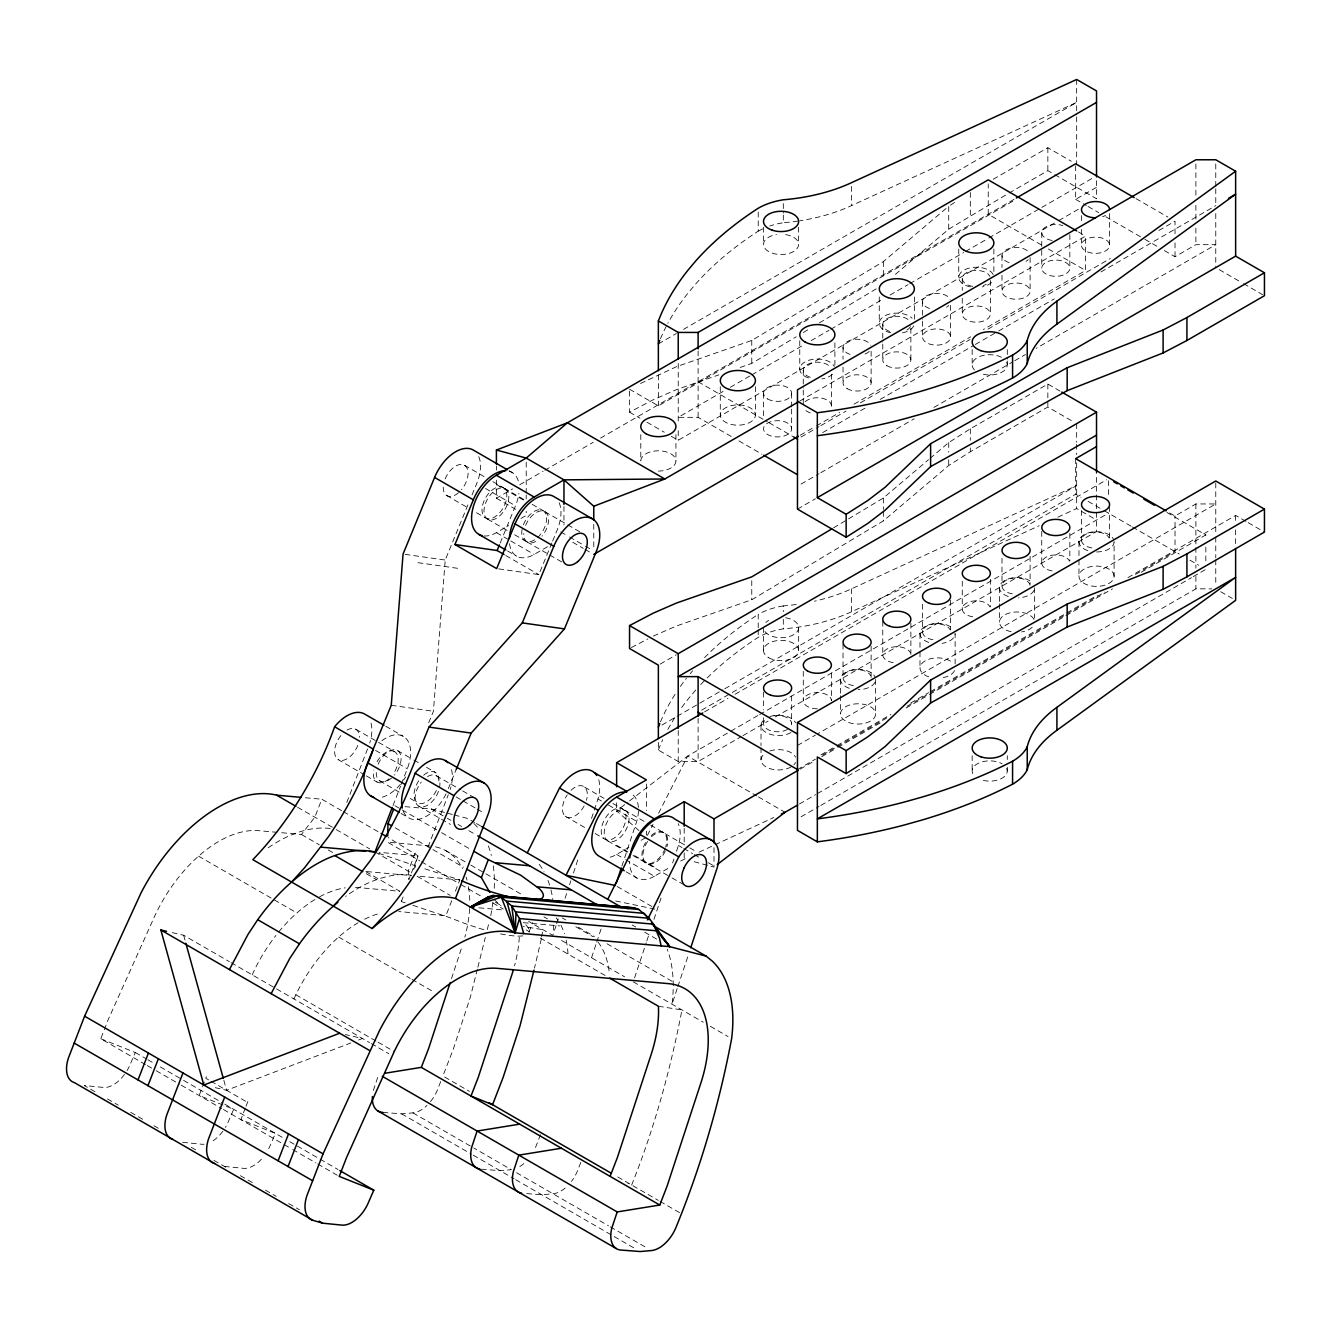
<?xml version="1.0" encoding="UTF-8"?>
<svg xmlns="http://www.w3.org/2000/svg" width="1331" height="1331" viewBox="0 0 1331 1331"><rect width="100%" height="100%" fill="white"/><g stroke="black" fill="none" stroke-linecap="round" stroke-linejoin="round"><path stroke-width="0.75" stroke-dasharray="5 3.75" d="M428.682 722.783L433.407 711.286L445.22 560.052L468.861 502.586M490.756 915.711L493.185 900.954L500.273 905.047M541.334 938.854L534.48 968.153M541.65 937.007L542.865 929.637L523.233 926.559M477.363 969.168L470.425 996.869L453.305 1049.127L442.874 1076.014M477.862 967.188L485.299 937.49M487.279 929.57L489.259 921.651M405.206 902.834L401.33 901.603L402.245 898.342M451.508 978.618L462.323 945.609M556.025 925.627L552.798 935.36L528.657 921.435M556.657 923.681L558.604 917.841M565.059 898.358L566.989 892.502M569.568 884.716L570.866 880.823M573.445 873.02L577.953 859.393M591.513 818.482L597.968 798.999A35.122 20.281 -60 0 0 598.318 778.585M591.546 957.738L596.072 944.078M596.721 942.115L601.246 928.456M621.91 866.065L636.717 821.377A35.122 20.281 -60 0 0 630.195 793.11M634.571 977.919L646.217 942.781M646.849 940.834L649.445 933.014M653.97 919.355L661.074 897.926M672.654 862.954L673.935 859.061M676.514 851.291L678.444 845.468A35.122 20.281 -60 0 0 678.211 823.656M677.18 988.617L672.022 1004.206A143.415 82.805 -60 0 0 667.214 949.219M677.828 986.67L688.16 955.508M373.329 1090.472L378.736 1074.25M204.292 1082.086L199.151 1095.513L233.69 1109.305L227.618 1123.297A28.101 16.222 -60 0 1 225.421 1127.39M245.287 1108.107L240.878 1119.621L275.434 1133.396L269.344 1147.389A28.101 16.222 -60 0 1 267.165 1151.481M246.019 1106.177L248.182 1100.787M145.495 1064.55L100.773 1038.729L108.077 1019.912L153.83 918.041A112.403 64.903 -60 0 1 258.68 830.677L277.014 832.308M341.568 810.612L321.819 799.216L314.865 817.134L301.455 834.487L279.061 832.491M346.775 802.493L367.805 748.305M393.028 805.521L400.548 786.155M401.296 784.225L407.303 768.736A35.122 20.281 -60 0 0 405.489 737.973A35.122 20.281 -60 0 0 379.368 742.831M415.172 853.104L408.218 871.04L408.833 879.608L418.067 855.816L388.236 837.565M401.33 901.603L403.526 895.929M413.775 869.509L418.067 855.816L379.119 852.339M428 847.032L448.281 794.773M451.741 900.671L445.885 915.761L398.784 911.552M455.402 891.221L459.794 879.907L422.992 868.211M528.973 932.049L532.633 922.599M440.694 1081.587L437.05 1090.871A28.101 16.222 -60 0 1 429.946 1102.251M540.519 1134.661L535.428 1147.671A28.101 16.222 -60 0 1 534.463 1149.701M580.798 1162.462L577.155 1171.762A28.101 16.222 -60 0 1 571.432 1181.412M472.023 494.932L476.748 483.436A35.122 20.281 -60 0 0 477.579 454.287M500.173 543.048L515.496 505.797A35.122 20.281 -60 0 0 518.924 493.352M448.314 788.634L456.2 769.484M498.676 568.886L538.839 574.593L551.866 542.932M552.631 541.068L557.223 529.904A35.122 20.281 -60 0 0 558.072 500.755M100.773 1038.729L135.329 1052.522L129.257 1066.497A28.101 16.222 -60 0 1 127.061 1070.59M206.455 1076.696L205.756 1078.243L209.233 1080.256M293.935 998.932L295.865 994.756A112.42 64.903 -60 0 1 358.089 922.766M647.382 835.402L653.005 824.338M658.612 813.258L687.678 756.075L729.039 732.2M690.173 673.736L692.619 670.807M695.78 689.99L687.711 699.59A434.821 251.043 0 0 0 680.374 709.373M640.527 383.478L676.381 366.724L751.765 340.453L883.351 261.625L948.72 206.238L948.72 229.182L892.702 276.648M833.572 527.841L883.351 498.01L928.489 459.727M930.053 458.413L948.72 442.574L970.316 428.832L1047.846 384.06L1060.025 391.098M653.355 636.052L676.381 626.019L751.765 599.749L883.351 520.903L948.72 465.517L970.316 451.775L1047.846 407.02L1073.052 421.561M638.98 830.644L616.636 810.862L627.933 802.144M629.546 800.896L687.678 756.075L756.723 795.938M950.384 205.174L957.022 200.948M948.72 229.182L1007.317 194.076M740.169 367.439L751.765 363.396L796.221 336.776M803.342 332.5L808.666 329.306M819.347 322.917L876.247 288.827M658.363 343.914L676.314 333.549M683.502 329.389L1076.663 102.404L851.59 205.59A140.52 81.124 0 0 1 799.898 220.763M993.225 179.269L1047.846 147.724L1071.255 161.234M1009.081 193.045L1047.846 170.667L1053.071 173.679M496.413 480.142L496.413 498.21L512.568 488.893M519.739 484.75L543.081 471.274M544.878 470.242L593.327 442.258M600.514 438.115L1014.538 199.068M629.546 389.218L658.363 405.855L1015.62 199.6M723.116 391.414L678.228 417.335L698.11 417.335L731.817 436.801M730.303 387.271L750.052 375.874M751.832 374.843L803.907 344.779M811.078 340.636L829.03 330.271M830.827 329.239L882.902 299.176M890.073 295.033L908.025 284.668M909.822 283.619L963.677 252.524M965.474 251.492L987.02 239.064M988.817 238.016L1092.951 177.905M483.985 535.96A35.122 20.281 -60 0 0 496.413 532.633L508.675 525.545M520.953 518.458L526.211 515.43L526.211 511.337M1075.664 165.759L1075.664 199.351L1096.528 187.305M671.273 436.269L678.228 440.278L1057.03 221.578M1058.827 220.547L1080.373 208.102M509.54 543.714A35.122 20.281 -60 0 0 534.164 554.428L548.189 546.342M799.681 401.13L1085.597 236.069L1085.597 270.476L983.293 329.556M800.197 435.254L814.555 426.968M816.352 425.937L839.695 412.46M854.053 404.175L970.732 336.81M801.062 437.05L819.031 426.669M820.828 425.637L846 411.113M860.392 402.794L970.066 339.488M988.035 329.106L1110.304 258.513M1158.852 230.496L1175.023 221.146L1175.023 234.971M822.724 432.575L865.816 407.702M880.174 399.416L973.527 345.511M975.324 344.479L996.869 332.035M998.666 331.003L1054.318 298.876M1100.987 271.923L1215.885 205.59M1164.375 250.561L1175.023 256.717L1195.887 244.671L1215.769 244.671L1036.233 348.323M801.046 484.101L819.014 473.736M820.794 472.705L914.164 418.799M933.913 407.402L1012.891 361.799M1014.688 360.751L1025.469 354.528M797.469 509.124L815.421 498.759M660.159 664.119L676.314 654.785M661.956 725.029L722.983 689.791M724.779 688.759L1076.663 485.599L851.59 588.784A140.52 81.124 0 0 1 814.472 601.196M701.703 710.122L730.469 693.501M732.266 692.469L1075.664 494.2L1080.988 497.278M704.581 711.885L727.924 698.426M735.095 694.266L1106.66 479.759M730.835 731.152L757.805 715.579M759.602 714.547L1108.457 513.134M658.363 742.399L658.363 750.052L678.228 761.532L698.11 761.532L741.184 736.659M742.964 735.627L768.103 721.119M775.274 716.976L1096.528 531.502L1096.528 473.52M1169.699 512.934L1175.023 516.012L1195.887 503.95L1215.769 503.95L817.217 734.063M797.469 745.46L815.421 735.095M610.197 857.197A35.122 20.281 -60 0 0 616.636 854.452L628.898 847.365M641.176 840.277L646.433 837.249M820.928 754.86L835.286 746.575M837.083 745.526L890.938 714.431M910.687 703.034L928.639 692.669M930.436 691.638L1065.083 613.89M1066.88 612.859L1097.393 595.24M1127.923 577.621L1235.634 515.43L1246.448 521.669M797.469 769.551L815.437 759.169M822.641 755.026L835.219 747.756M837.016 746.724L887.361 717.659M907.143 706.229L928.705 693.784M930.502 692.736L1104.913 592.045M1135.476 574.41L1175.023 551.566L1175.023 516.012M800.164 769.152L814.522 760.85M821.693 756.707L836.068 748.421M837.848 747.39L882.736 721.469M906.062 708.009L927.607 695.564M929.404 694.532L1064.018 616.802M1065.815 615.771L1112.483 588.818M1141.216 572.247L1205.836 534.929L1205.836 538.988M625.62 859.643L654.386 876.247L670.159 867.147M680.69 861.074L687.927 857.314M799.432 803.991L815.62 794.64M817.417 793.609L1191.445 577.654M1193.242 576.622L1205.836 569.352M801.046 816.818L818.998 806.453M820.794 805.421L1195.887 588.851L1211.792 588.851M629.546 391.131L629.546 412.177L653.355 399.716L676.381 389.667L718.906 374.86M631.376 647.565L647.864 638.93M699.141 852.123L773.843 817.484M707.16 677.961A434.821 251.043 0 0 1 758.221 637.333A57.216 33.042 0 0 1 783.31 628.864A140.52 81.124 0 0 0 851.59 611.728L1039.145 525.745M1057.912 517.143L1076.663 508.542L1096.528 520.022M215.223 1087.66L226.619 1090.289L350.835 1042.955M358.605 1039.993L362.481 1038.513L345.394 1034.553M382.962 1112.417L401.663 1113.864L412.943 1112.882A28.101 16.222 -60 0 0 427.001 1105.396M481.323 1169.2L500.04 1170.664L511.304 1169.683L473.736 1147.987M526.793 1193.591L541.767 1194.756L553.03 1193.774A28.101 16.222 -60 0 0 567.106 1186.287M305.398 797.751L321.819 799.216M405.04 806.653L431.261 808.982L452.324 814.472M430.029 845.967L387.504 842.174L419.698 860.758M366.724 871.589L411.179 875.565M459.794 879.907L416.736 876.064L450.211 895.38M478.994 907.809L501.554 909.822M523.266 922.666L559.602 925.91M182.597 1142.297L201.131 1144.178A28.101 16.222 -60 0 0 204.042 1144.244M224.323 1166.405L242.874 1168.269A28.101 16.222 -60 0 0 263.205 1157.138M405.073 554.345L445.22 560.052M417.967 562.664L460.127 568.67M391.247 705.297L433.407 711.286M411.429 875.299C397.536 872.953 383.428 876.796 370.567 881.954A142.899 82.505 -60 0 0 345.611 896.379M658.412 1006.253L681.954 1009.946C670.441 1069.575 654.303 1128.572 631.659 1185.006L628.066 1183.558M615.654 900.987L657.198 909.589M172.248 932.615L183.645 935.26L229.348 961.648M454.237 814.971L467.647 818.465L474.651 822.525M694.133 861.723L713.998 867.08L713.998 846.998M412.943 905.296L451.292 918.174A70.26 14.841 21.2 0 0 485.216 930.086M378.836 853.287L415.239 865.749L415.738 869.176M1135.992 198.618L1167.936 217.053M1054.801 174.677L1096.528 198.768L1096.528 179.019M1219.246 269.627L1241.84 282.671M1243.587 283.669L1262.703 294.717M1075.664 199.351L1086.312 205.49M1088.092 206.521L1098.741 212.661M1105.828 216.77L1143.096 238.282M1144.86 239.297L1157.288 246.468M1078.526 231.977L1085.597 236.069M1041.341 244.921L988.234 214.258L988.234 183.894M1048.429 249.013L1085.597 270.476M1248.245 522.717L1264.45 532.067M1166.888 512.452L1205.836 534.929M1088.092 501.371L1102.284 509.573M1104.065 510.588L1131.466 526.427M1132.448 526.993L1179.266 554.029M1189.897 560.151L1198.749 565.259M1220.727 591.729L1232.323 598.418M698.11 381.764L767.305 421.711M769.068 422.742L793.908 437.084M738.905 440.894L761.981 454.204M629.546 412.177L639.978 418.2M646.933 422.21L664.319 432.242M509.041 470.708L512.568 472.738M445.12 478.927A17.569 10.149 -60 0 1 464.735 465.401L485.882 477.613M492.919 481.672L503.484 487.778A17.569 10.149 -60 0 1 497.228 515.147A17.569 10.149 -60 0 1 482.537 505.497A17.569 10.149 -60 0 1 503.484 487.778M505.181 488.743A17.569 10.149 -60 0 1 499.624 515.946A17.569 10.149 -60 0 1 484.401 507.161A17.569 10.149 -60 0 1 505.181 488.743L524.963 500.157M532.15 504.316L542.948 510.538M525.612 525.396A17.569 10.149 -60 0 1 545.228 511.869L582.213 533.215M496.413 484.451L523.366 500.023M485.549 488.51L515.496 505.797M560.75 531.934L567.805 535.994M569.568 537.009L583.644 545.144M585.407 546.159L592.461 550.235M496.413 498.21L515.696 509.357M572.729 542.283L583.261 548.355M585.008 549.37L592.029 553.43M446.6 495.465L467.73 507.677M476.531 512.751L485.349 517.842M487.628 519.157L507.394 530.587M514.598 534.729L525.379 540.968M527.076 541.933L564.061 563.279M496.413 532.633L508.991 539.904M510.788 540.935L534.164 554.428M507.61 550.984L516.594 556.175M505.797 555.526L538.839 574.593M758.487 796.953L785.04 812.293M625.404 810.562A17.569 10.149 -60 0 1 619.847 837.765A17.569 10.149 -60 0 1 604.64 828.98A17.569 10.149 -60 0 1 625.404 810.562L648.779 824.055M650.576 825.087L663.171 832.357M584.658 787.17L604.024 798.35M612.842 803.442L623.407 809.547A17.569 10.149 -60 0 1 615.421 837.216A17.569 10.149 -60 0 1 602.111 825.386A17.569 10.149 -60 0 1 623.407 809.547M665.134 833.639L688.027 846.865M689.791 847.88L696.845 851.94M597.968 798.999L601.496 801.029M608.533 805.105L636.717 821.377M678.444 845.468L681.971 847.498M683.735 848.513L692.536 853.604M694.3 854.618L699.59 857.663M708.391 862.754L715.429 866.814M616.636 845.285L627.417 851.507M634.604 855.65L654.386 867.08M565.143 816.186L586.272 828.398M595.09 833.472L603.891 838.563M607.851 840.976L631.227 854.485M633.024 855.517L670.275 876.896M672.039 877.911L682.62 884M616.636 854.452L623.823 858.611M385.74 726.227L403.36 736.392M626.036 871.772L636.817 877.994M378.137 764.26A17.569 10.149 -60 0 1 397.753 750.734L412.144 759.036M413.941 760.068L419.332 763.179M426.519 767.338L435.52 772.529M355.826 729.238L394.575 751.616A17.569 10.149 -60 0 1 394.575 771.897M436.302 775.707L460.959 789.932M462.722 790.947L473.287 797.053M617.218 886.496L653.721 907.576M375.592 750.434L407.303 768.736M456.084 796.903L461.358 799.948M463.121 800.963L475.45 808.083M477.213 809.098L484.251 813.174M476.415 823.523L481.672 826.568M431.261 808.982L445.569 817.251M447.349 818.282L450.926 820.345M458.08 824.471L461.657 826.534M468.811 830.677L475.966 834.803M632.158 924.978L635.736 927.042M644.686 932.199L657.198 939.436M379.618 780.798L399.383 792.211M410.181 798.434L417.368 802.593M340.836 735.61A17.569 10.149 -60 0 0 338.257 759.652L364.677 774.908M366.441 775.923L377.006 782.029M418.733 806.12L450.444 824.421M394.958 805.737L400.348 808.849M402.145 809.897L439.846 831.659M441.642 832.69L470.359 849.278M401.097 813.474L408.301 817.617M445.669 850.592L468.978 864.052M470.758 865.083L522.767 895.098M562.198 917.874L565.791 919.954M578.336 927.191L594.475 936.508M607.019 943.762L673.37 982.062M575.807 926.775L593.21 936.824M395.191 827.815L431.111 848.546M432.908 849.594L463.438 867.213M543.946 916.876L547.424 918.889M343.365 811.644L379.268 832.374M561.599 940.451L624.588 976.804M633.273 981.829L703.25 1022.225M710.355 1026.334L728.09 1036.566M421.478 861.789L459.045 883.468M460.825 884.516L482.288 896.894M492.819 902.984L503.251 909.006M526.261 929.953L529.738 931.966M540.17 937.989L607.984 977.137M297.678 807.318L334.613 828.531M336.261 829.596L369.719 848.912M375.009 851.973L411.529 873.053M301.455 834.487L319.34 844.819M328.275 849.977L333.648 853.071M365.842 871.655L399.816 891.271L357.057 887.461A112.42 64.903 -60 0 0 354.179 887.295M366.291 873.718L376.723 879.741M198.552 856.149L296.929 912.95M338.656 937.041L410.198 978.335M411.978 979.383L433.44 991.761M444.654 1077.045L469.494 1091.387M617.75 1176.97L658.279 1200.379M660.043 1201.394L679.559 1212.657M295.865 994.756L376.34 1041.225M378.137 1042.256L394.226 1051.557M231.112 962.662L274.802 987.885M276.549 988.9L369.502 1042.556M371.249 1043.571L388.785 1053.703M412.943 1112.882L471.956 1146.956M516.511 1172.694L608.467 1225.784M610.264 1226.816L646.034 1247.463M401.663 1113.864L471.424 1154.143M473.204 1155.175L513.949 1178.684M515.679 1179.699L636.551 1249.476M210.964 1081.254L247.483 1102.334M135.329 1052.522L146.061 1058.711M147.841 1059.742L153.215 1062.837M160.369 1066.963L181.831 1079.358M183.611 1080.389L222.959 1103.116M224.756 1104.148L282.571 1137.523M289.725 1141.665L318.342 1158.186M320.139 1159.218L338.024 1169.533M147.275 1065.582L154.429 1069.708M156.226 1070.74L179.469 1084.166M181.266 1085.198L221.745 1108.573M223.492 1109.572L290.957 1148.52M292.737 1149.551L315.996 1162.978M317.776 1164.009L337.458 1175.373M94.95 1091.703L84.219 1085.514L102.77 1087.377A28.101 16.222 -60 0 0 124.498 1074.45M107.478 1098.94L118.209 1105.129M130.721 1112.367L143.249 1119.587M153.98 1125.776L161.134 1129.919M191.281 1147.322L198.236 1151.332M213.892 1160.366L227.9 1168.468M240.412 1175.689L252.94 1182.926M265.451 1190.147L276.183 1196.336M288.711 1203.573L299.442 1209.763M493.984 899.39L501.072 905.845M183.645 935.26L185.292 941.217M223.858 1080.356L226.619 1090.289M1235.634 515.43L1235.634 521.619M1235.634 529.888L1235.634 546.409M1215.769 163.913L1215.769 186.689M1215.769 188.752L1215.769 205.323M1215.769 213.609L1215.769 267.614M1215.769 482.92L1215.769 535.012M1215.769 537.092L1215.769 557.789M1215.769 559.869L1215.769 584.725M1205.836 547.091L1205.836 563.279M1195.887 163.913L1195.887 197.038M1195.887 205.323L1195.887 219.815M1195.887 228.1L1195.887 244.671M1195.887 503.95L1195.887 545.377M1195.887 547.44L1195.887 568.154M1195.887 576.439L1195.887 588.851M1175.023 242.874L1175.023 256.717M1114.097 576.24A17.569 10.149 0 0 0 1087.743 567.455A17.569 10.149 0 0 0 1087.743 585.024A17.569 10.149 0 0 0 1114.097 576.24L1114.097 541.817A17.569 10.149 0 0 1 1096.528 551.966M1109.588 213.626L1109.588 245.237A14.059 8.119 0 0 1 1088.508 252.274A14.059 8.119 0 0 1 1088.508 238.216A14.059 8.119 0 0 1 1109.588 245.237M1109.588 506.512L1109.588 538.123M1108.457 480.741L1108.457 496.945M1081.487 215.605L1081.487 221.528M1081.487 229.431L1081.487 245.237M1081.487 510.455L1081.487 540.103M1078.975 541.817L1078.975 558.022M1078.975 560.035L1078.975 576.24M1076.663 79.461L1076.663 114.799M1076.663 116.862L1076.663 164.362M1076.663 423.641L1076.663 442.241M1076.663 444.304L1076.663 454.62M1076.663 462.889L1076.663 508.542M1075.664 458.646L1075.664 494.2M1069.841 234.589L1069.841 268.18A14.059 8.119 0 0 1 1048.778 275.218A14.059 8.119 0 0 1 1048.778 261.159A14.059 8.119 0 0 1 1069.841 268.18M1069.841 533.398L1069.841 561.066M1047.846 147.724L1047.846 170.667M1047.846 384.06L1047.846 399.367M1047.846 401.28L1047.846 407.02M1041.74 232.626L1041.74 248.431M1041.74 250.411L1041.74 268.18M1041.74 531.435L1041.74 563.046M1034.603 587.703L1034.603 618.083M1030.111 257.549L1030.111 291.14A14.059 8.119 0 0 1 1009.031 298.161A14.059 8.119 0 0 1 1009.031 284.102A14.059 8.119 0 0 1 1030.111 291.14M1030.111 556.358L1030.111 584.01M1007.284 349.554L1007.284 359.104M1007.284 361.017L1007.284 364.844M1007.284 755.692L1007.284 759.519M1007.284 767.172L1007.284 770.998M1001.993 255.569L1001.993 267.415M1001.993 275.317L1001.993 291.14M1001.993 558.321L1001.993 585.989M999.481 587.703L999.481 601.878M999.481 603.908L999.481 622.126M993.874 249.013L993.874 273.321M990.364 280.492L990.364 314.083A14.059 8.119 0 0 1 969.284 321.104A14.059 8.119 0 0 1 969.284 307.045A14.059 8.119 0 0 1 990.364 314.083M990.364 579.301L990.364 606.953M972.162 349.554L972.162 364.844M972.162 755.692L972.162 770.998M970.316 192.496L970.316 215.439M970.316 428.832L970.316 440.311M970.316 447.948L970.316 451.775M962.263 278.512L962.263 290.374M962.263 298.277L962.263 314.083M962.263 581.264L962.263 608.933M958.753 249.013L958.753 277.364M955.126 663.969L955.126 633.606A17.569 10.149 0 0 1 942.098 643.389M950.617 305.415L950.617 337.026A14.059 8.119 0 0 1 929.537 344.047A14.059 8.119 0 0 1 929.537 330.005A14.059 8.119 0 0 1 950.617 337.026M950.617 600.264L950.617 629.912M948.72 442.574L948.72 452.141M948.72 459.777L948.72 465.517M922.516 301.455L922.516 319.24M922.516 321.22L922.516 337.026M922.516 604.224L922.516 631.876M919.987 633.606L919.987 649.794M919.987 651.824L919.987 668.029M914.38 296.929L914.38 319.207M910.87 328.358L910.87 359.969M910.87 623.207L910.87 654.819M883.351 261.625L883.351 278.828M883.351 498.01L883.351 509.457M883.351 511.37L883.351 520.903M882.769 324.398L882.769 342.183M882.769 344.163L882.769 359.969M882.769 621.244L882.769 654.819M879.259 296.929L879.259 323.25M875.632 679.492L875.632 713.915A17.569 10.149 0 0 1 849.294 722.7A17.569 10.149 0 0 1 849.294 705.131A17.569 10.149 0 0 1 875.632 713.915M871.123 351.301L871.123 382.912M871.123 646.151L871.123 677.778M851.59 186.473L851.59 205.59M851.59 588.784L851.59 611.728M843.022 347.341L843.022 359.204M843.022 367.106L843.022 382.912M843.022 644.187L843.022 677.778M840.51 679.492L840.51 693.667M840.51 695.697L840.51 713.915M834.903 342.832L834.903 365.093M831.393 374.244L831.393 405.855M831.393 673.053L831.393 700.722A14.059 8.119 0 0 0 817.334 692.602A14.059 8.119 0 0 0 803.275 700.722L803.275 669.11M803.275 370.301L803.275 388.07M803.275 390.05L803.275 405.855M799.765 340.803L799.765 369.153M798.633 227.168L798.633 244.372M798.633 627.583L798.633 650.526M791.646 393.244L791.646 407.07M791.646 409.05L791.646 428.815A14.059 8.119 0 0 1 770.566 435.836A14.059 8.119 0 0 1 770.566 421.777A14.059 8.119 0 0 1 791.646 428.815M791.646 695.997L791.646 723.665M783.31 203.61L783.31 213.16M783.31 215.073L783.31 222.726A57.216 33.042 0 0 0 769.817 226.02M796.254 604.49A140.52 81.124 0 0 1 783.31 605.921L783.31 611.661M783.31 619.314L783.31 628.864M763.512 227.168L763.512 244.372M763.545 393.244L763.545 418.932M763.512 627.583L763.512 650.526M763.545 692.053L763.545 709.839M763.545 717.742L763.545 723.665M761.016 725.378L761.016 745.626M761.016 747.656L761.016 759.801M758.221 212.062L758.221 231.178A434.821 251.043 0 0 0 695.78 283.852L687.711 293.452A434.821 251.043 0 0 0 667.863 323.3M783.31 605.921A57.216 33.042 0 0 0 758.221 614.39L758.221 627.766M758.221 629.679L758.221 637.333M755.409 386.689L755.409 415.039A17.569 10.149 0 0 1 729.072 423.824A17.569 10.149 0 0 1 729.072 406.254A17.569 10.149 0 0 1 755.409 415.039M751.765 340.453L751.765 363.396M751.765 580.665L751.765 599.749M720.287 386.689L720.287 415.039M698.11 350.935L698.11 417.335M698.11 718.357L698.11 761.532M684.201 828.315L684.201 844.703M684.201 852.905L684.201 859.044M678.228 363.496L678.228 423.075M678.228 430.712L678.228 440.278M678.228 730.469L678.228 761.532M675.932 434.605L675.932 460.925A17.569 10.149 0 0 1 658.363 471.074M658.363 374.876L658.363 405.855M646.433 783.976L646.433 810.612M646.433 831.093L646.433 835.202M640.793 434.605L640.793 460.925A17.569 10.149 0 0 1 658.363 450.793A17.569 10.149 0 0 1 675.932 460.925M616.636 802.826L616.636 810.862M593.776 524.314L593.776 550.418M563.961 506.495L563.961 524.93M526.211 462.156L526.211 492.886M526.211 494.932L526.211 499.042M496.413 466.1L496.413 470.109M571.016 790.298A17.569 10.149 -60 0 1 583.943 786.638A17.569 10.149 -60 0 1 586.439 800.347M584.159 805.887A17.569 10.149 -60 0 1 565.858 816.735A17.569 10.149 -60 0 1 567.206 794.857M651.491 836.766A17.569 10.149 -60 0 1 664.435 833.09A17.569 10.149 -60 0 1 666.914 846.799M665.334 850.991A17.569 10.149 -60 0 1 646.716 863.42A17.569 10.149 -60 0 1 647.698 841.308M371.033 723.166A35.122 20.281 -60 0 1 369.735 743.014M451.508 769.634A35.122 20.281 -60 0 1 450.211 789.483M377.006 761.748A17.569 10.149 -60 0 1 394.575 751.616M389.001 778.818A17.569 10.149 -60 0 1 373.795 770.033M347.042 730.103A17.569 10.149 -60 0 1 359.453 737.274M357.789 745.41A17.569 10.149 -60 0 1 338.257 759.652M427.517 776.572A17.569 10.149 -60 0 1 439.197 789.083A17.569 10.149 -60 0 1 419.531 806.503A17.569 10.149 -60 0 1 421.311 782.079M268.23 847.731A142.899 82.505 -60 0 1 331.053 828.597M522.833 935.859A70.26 14.841 21.2 0 1 500.556 933.88M525.812 924.829A70.26 14.841 21.2 0 1 529.256 930.169M523.832 1163.593A28.101 16.222 -60 0 1 517.493 1167.853M435.553 846.832A112.403 64.903 -60 0 1 462.556 868.494M466.083 877.029A112.403 64.903 -60 0 1 467.015 880.14M468.462 886.679A112.403 64.903 -60 0 1 469.76 900.971M469.593 908.607A112.403 64.903 -60 0 1 464.835 937.174M519.273 937.29A112.403 64.903 -60 0 1 514.515 965.857M556.291 917.957A112.42 64.903 -60 0 1 557.955 920.253M560.933 925.278A112.42 64.903 -60 0 1 564.46 933.83M566.157 940.135A112.42 64.903 -60 0 1 568.004 954.044M252.191 974.841A112.42 64.903 -60 0 1 275.916 935.443M278.745 931.9A112.42 64.903 -60 0 1 316.345 898.675M319.623 896.811A112.42 64.903 -60 0 1 345.228 887.844M539.221 864.318A143.415 82.805 -60 0 1 544.063 871.838M547.989 880.39A143.415 82.805 -60 0 1 549.869 885.98M550.951 889.89A143.415 82.805 -60 0 1 552.914 900.238M553.746 925.112A143.415 82.805 -60 0 1 553.047 933.297M473.903 823.506A143.415 82.805 -60 0 1 479.609 829.912M488.361 845.967A143.415 82.805 -60 0 1 491.322 855.467M493.302 865.832A143.415 82.805 -60 0 1 494.234 888.675M222.876 1131.234A28.101 16.222 -60 0 1 212.062 1141.416M364.627 919.205A112.42 64.903 -60 0 1 380.733 913.149M598.035 942.049A112.42 64.903 -60 0 1 609.465 974.508M785.623 617.784A17.569 10.149 0 0 1 793.492 634.754A17.569 10.149 0 0 1 764.11 630.195M765.857 622.509A17.569 10.149 0 0 1 768.653 620.412M1006.685 768.37A17.569 10.149 0 0 1 1000.413 779.034A17.569 10.149 0 0 1 980.947 779.766M972.761 773.61A17.569 10.149 0 0 1 980.947 762.214A17.569 10.149 0 0 1 1002.143 763.828M660.459 721.918A434.821 251.043 0 0 1 675.882 693.052M680.374 686.43A434.821 251.043 0 0 1 686.447 678.261M704.532 657.664A434.821 251.043 0 0 1 758.221 614.39M658.363 750.052A434.821 251.043 0 0 1 662.738 739.687M667.863 729.438A434.821 251.043 0 0 1 675.882 715.995M700.705 684.6A434.821 251.043 0 0 1 704.532 680.607M1052.156 570.883A14.059 8.119 0 0 1 1045.867 557.306A14.059 8.119 0 0 1 1069.375 560.95M1091.902 547.939A14.059 8.119 0 0 1 1085.597 534.363A14.059 8.119 0 0 1 1109.106 537.99M1012.409 593.826A14.059 8.119 0 0 1 1002.21 584.575A14.059 8.119 0 0 1 1017.283 577.904A14.059 8.119 0 0 1 1030.111 585.989M932.931 639.712A14.059 8.119 0 0 1 926.626 626.152A14.059 8.119 0 0 1 950.134 629.779M972.678 616.769A14.059 8.119 0 0 1 966.373 603.193A14.059 8.119 0 0 1 989.881 606.836M893.184 662.655A14.059 8.119 0 0 1 886.879 649.095A14.059 8.119 0 0 1 910.387 652.722M853.437 685.615A14.059 8.119 0 0 1 847.148 672.039A14.059 8.119 0 0 1 870.657 675.666M817.334 708.824A14.059 8.119 0 0 1 803.275 700.722M773.96 715.828A14.059 8.119 0 0 1 791.163 725.761M787.519 729.405A14.059 8.119 0 0 1 769.035 730.103A14.059 8.119 0 0 1 765.425 719.605M832.54 374.211A17.569 10.149 0 0 1 821.876 378.936M808.549 377.937A17.569 10.149 0 0 1 806.636 361.1A17.569 10.149 0 0 1 834.304 366.524M913.781 325.879A17.569 10.149 0 0 1 901.37 333.049M890.822 332.783A17.569 10.149 0 0 1 883.368 316.745A17.569 10.149 0 0 1 912.034 318.192M991.528 282.438A17.569 10.149 0 0 1 982.311 286.897M970.299 286.897A17.569 10.149 0 0 1 964.443 269.894A17.569 10.149 0 0 1 993.275 274.735M523.399 524.797A17.569 10.149 -60 0 1 544.329 511.653A17.569 10.149 -60 0 1 536.326 538.622A17.569 10.149 -60 0 1 522.168 528.973M545.228 511.869A17.569 10.149 -60 0 1 542 536.177M535.727 541.467A17.569 10.149 -60 0 1 523.732 533.581M464.735 465.401A17.569 10.149 -60 0 1 461.508 489.708M458.48 492.786A17.569 10.149 -60 0 1 443.256 487.113M509.34 471.257A35.122 20.281 -60 0 1 518.608 482.354M446.035 793.875A35.122 20.281 -60 0 1 422.16 818.282A35.122 20.281 -60 0 1 402.827 810.08M405.656 776.921A35.122 20.281 -60 0 1 403.659 779.999M400.381 784.325A35.122 20.281 -60 0 1 381.448 797.369M423.624 775.208A17.569 10.149 -60 0 1 438.847 780.881M436.368 790.431A17.569 10.149 -60 0 1 417.002 802.327A17.569 10.149 -60 0 1 420.596 778.286M397.753 750.734A17.569 10.149 -60 0 1 394.525 775.041M391.497 778.103A17.569 10.149 -60 0 1 376.274 772.446M654.386 876.247A35.122 20.281 -60 0 1 629.546 861.906M795.555 762.43A17.569 10.149 0 0 1 793.792 764.876M790.997 766.972A17.569 10.149 0 0 1 767.887 767.854A17.569 10.149 0 0 1 763.378 754.727M769.8 751.017A17.569 10.149 0 0 1 795.555 757.173M790.997 732.549A17.569 10.149 0 0 1 767.887 733.431A17.569 10.149 0 0 1 763.378 720.321M769.8 716.61A17.569 10.149 0 0 1 795.555 722.766M875.033 682.121A17.569 10.149 0 0 1 858.079 689.641M849.294 688.277A17.569 10.149 0 0 1 847.381 671.456A17.569 10.149 0 0 1 875.033 676.863M954.527 670.641A17.569 10.149 0 0 1 942.098 677.812M928.772 676.797A17.569 10.149 0 0 1 925.145 660.858A17.569 10.149 0 0 1 952.763 662.954M928.772 642.391A17.569 10.149 0 0 1 925.145 626.435A17.569 10.149 0 0 1 952.763 628.531M1032.257 627.2A17.569 10.149 0 0 1 1021.592 631.926M1011.044 631.659A17.569 10.149 0 0 1 1005.171 614.656A17.569 10.149 0 0 1 1034.004 619.497M1034.004 590.332A17.569 10.149 0 0 1 1018.581 597.819M1008.266 596.488A17.569 10.149 0 0 1 1004.622 580.532A17.569 10.149 0 0 1 1032.257 582.645M1087.743 550.601A17.569 10.149 0 0 1 1085.846 533.781A17.569 10.149 0 0 1 1113.498 539.188M651.175 835.569A17.569 10.149 -60 0 1 663.903 832.857A17.569 10.149 -60 0 1 665.633 847.132M665.134 848.529A17.569 10.149 -60 0 1 646.833 863.32A17.569 10.149 -60 0 1 645.602 842.506M1006.685 362.215A17.569 10.149 0 0 1 1000.413 372.896A17.569 10.149 0 0 1 980.947 373.628M974.508 369.918A17.569 10.149 0 0 1 979.034 356.791A17.569 10.149 0 0 1 1002.143 357.673M785.623 234.589A17.569 10.149 0 0 1 795.456 250.195A17.569 10.149 0 0 1 766.673 250.195A17.569 10.149 0 0 1 776.522 234.589M660.459 338.706A434.821 251.043 0 0 1 666.964 324.997M758.221 231.178A57.216 33.042 0 0 1 763.728 228.383M798.084 221.029A140.52 81.124 0 0 1 783.31 222.726M986.238 284.252A14.059 8.119 0 0 1 983.343 285.533M972.678 286.348A14.059 8.119 0 0 1 966.373 272.772A14.059 8.119 0 0 1 989.881 276.415M1105.479 215.406A14.059 8.119 0 0 1 1102.567 216.703M1028.214 259.628A14.059 8.119 0 0 1 1025.985 261.309M1009.031 262.59A14.059 8.119 0 0 1 1006.12 249.829A14.059 8.119 0 0 1 1028.214 251.509M1052.156 240.462A14.059 8.119 0 0 1 1042.822 229.514A14.059 8.119 0 0 1 1062.82 225.588M948.737 305.514A14.059 8.119 0 0 1 946.507 307.195M929.537 308.476A14.059 8.119 0 0 1 928.006 295.016A14.059 8.119 0 0 1 950.134 299.359M910.387 326.511A14.059 8.119 0 0 1 906.76 330.138M889.79 331.436A14.059 8.119 0 0 1 886.879 318.675A14.059 8.119 0 0 1 908.99 320.338M869.243 351.401A14.059 8.119 0 0 1 864.102 354.379M850.06 354.379A14.059 8.119 0 0 1 848.529 340.919A14.059 8.119 0 0 1 870.657 345.245M810.313 377.322A14.059 8.119 0 0 1 807.401 364.561A14.059 8.119 0 0 1 829.496 366.241M805.172 401.812A14.059 8.119 0 0 1 822.708 398.368A14.059 8.119 0 0 1 830.91 407.968M810.313 412.893A14.059 8.119 0 0 1 803.758 407.968M768.653 657.697A17.569 10.149 0 0 0 798.034 653.155A17.569 10.149 0 0 0 776.522 640.727A17.569 10.149 0 0 0 768.653 657.697M886.879 365.709A14.059 8.119 0 0 0 910.387 362.065A14.059 8.119 0 0 0 893.184 352.133A14.059 8.119 0 0 0 886.879 365.709M847.148 388.652A14.059 8.119 0 0 0 870.657 385.008A14.059 8.119 0 0 0 853.437 375.076A14.059 8.119 0 0 0 847.148 388.652M767.654 398.984A14.059 8.119 0 0 0 791.163 395.34A14.059 8.119 0 0 0 773.96 385.408A14.059 8.119 0 0 0 767.654 398.984"/><path stroke-width="1.5" d="M387.67 836.001L388.003 823.673L393.56 809.331M533.981 970.133L520.105 1025.552L502.985 1077.811L492.553 1104.697L470.991 1096.045L478.295 1077.228L512.002 974.292A112.403 64.903 -60 0 0 513.317 970.066M450.227 982.511L428.615 1048.545L421.311 1067.362L384.809 1073.268M616.12 883.551L621.261 868.012M690.739 947.705L717.193 867.829A35.122 20.281 -60 0 0 709.007 838.963A35.122 20.281 -60 0 0 678.76 856.865L647.415 919.871M301.288 797.385L276.648 795.173A142.899 82.505 -60 0 0 140.97 893.034L84.602 1016.185L68.447 1057.945A28.101 16.222 -60 0 0 74.453 1082.652L312.901 1220.327L322.684 1223.189L341.235 1225.052A28.101 16.222 -60 0 0 367.705 1204.172L373.795 1190.18L339.239 1176.404L346.542 1157.587L394.226 1051.557A112.42 64.903 -60 0 1 497.145 968.336L668.478 983.642A112.403 64.903 -60 0 1 700.788 1083.284L667.064 1186.22L659.777 1205.037L617.201 1211.925L611.794 1228.147A28.101 16.222 -60 0 0 621.427 1250.092L640.128 1251.539L651.391 1250.558A28.101 16.222 -60 0 0 675.516 1228.546C700.705 1167.387 719.356 1103.565 731.634 1038.629A143.415 82.805 -60 0 0 712.368 961.182L706.112 956.14L653.504 925.777M473.836 907.343L470.392 907.043L488.627 896.745L492.903 895.48L501.354 897.21L511.803 906.028L519.506 918.556L515.114 932.848A142.899 82.505 -60 0 0 379.435 1030.71L323.067 1153.861L306.912 1195.621A28.101 16.222 -60 0 0 312.901 1220.327M489.758 892.386L481.406 877.578L488.311 859.643L473.952 851.358M138.008 1079.94L148.44 1053.054M147.941 1085.68L158.372 1058.777M182.963 1072.986L166.824 1114.746A28.101 16.222 -60 0 0 172.814 1139.436M224.689 1097.077L208.551 1138.837A28.101 16.222 -60 0 0 214.541 1163.527M369.452 851.474L375.009 851.973L392.279 807.451M278.096 1160.815L288.528 1133.929M288.028 1166.555L298.46 1139.669M383.977 725.212L364.611 714.032A35.122 20.281 -60 0 0 334.613 726.776A223.974 129.323 -60 0 1 252.84 859.676L372.064 928.506A142.899 82.505 -60 0 1 455.485 898.425L487.778 815.204A35.122 20.281 -60 0 0 483.835 782.861L445.086 760.483M610.097 1176.354L617.384 1157.537L651.109 1054.601A112.403 64.903 -60 0 0 658.412 1006.253L609.731 978.135M507.277 469.693L473.819 450.377A35.122 20.281 -60 0 0 434.588 477.43L403.06 554.062L391.247 705.297L367.606 762.763A35.122 20.281 -60 0 0 373.761 797.302M593.044 519.206L554.295 496.829A35.122 20.281 -60 0 0 515.064 523.898L496.679 568.603L454.952 544.512L473.337 499.807A35.122 20.281 -60 0 1 505.68 470.741M454.952 544.512L497.112 550.502L499.408 544.911M402.245 808.017A35.122 20.281 -60 0 1 405.356 784.558L428.998 727.092L522.284 622.891L553.812 546.276A35.122 20.281 -60 0 1 588.036 517.343A35.122 20.281 -60 0 1 595.989 552.265L564.46 628.898L471.174 733.082L456.2 769.484M527.259 852.888L559.536 788.019A35.122 20.281 -60 0 1 596.787 775.474M626.735 792.111A35.122 20.281 -60 0 0 598.285 810.396L566.008 875.266L615.471 885.498M607.735 899.357L640.011 834.487A35.122 20.281 -60 0 1 674.9 819.131L713.649 841.508M229.414 969.567L247.999 934.412L257.715 919.704A142.899 82.505 -60 0 1 328.84 857.863C343.315 851.773 359.453 848.463 375.009 851.973M271.141 993.658L289.742 958.503L299.458 943.812A142.899 82.505 -60 0 1 337.891 902.302M291.589 882.054L304.433 867.928L328.308 836.9A223.974 129.323 -60 0 0 373.362 749.153L334.613 726.776M333.316 906.145L346.16 892.02L370.035 860.991A223.974 129.323 -60 0 0 415.106 773.244A35.122 20.281 -60 0 1 447.865 762.713M846.15 537.225L867.729 523.482L885.115 510.189L930.619 466.615L1067.163 390.649L1163.111 352.948L1186.919 340.486L1264.45 295.715L1264.45 272.772L1186.919 317.543L1163.111 330.005L1067.163 367.739L930.619 443.705L885.115 487.246L867.729 500.539L846.15 514.282L846.15 537.225L797.469 509.124L797.469 389.8L1195.887 159.77L1215.769 159.77L1235.634 171.233L1235.634 256.134L817.334 497.644L817.334 412.743L797.469 401.263M846.15 773.577L867.729 759.835L885.115 746.525L930.619 703.001L1067.163 627.034L1163.111 589.3L1186.919 576.839L1264.45 532.067L1264.45 509.124L1186.919 553.879L1163.111 566.341L1067.163 604.091L930.619 680.058L885.115 723.582L867.729 736.875L846.15 750.617L846.15 773.577L817.334 756.94L817.334 841.841A434.821 251.043 0 0 0 904.731 824.887L921.351 820.229A434.821 251.043 0 0 0 1012.575 784.192A57.216 33.042 0 0 0 1027.233 769.701A140.52 81.124 0 0 1 1056.914 730.27L1235.634 600.331L1235.634 548.472M717.226 864.584L785.04 812.293L797.635 805.022M817.334 412.743A434.821 251.043 0 0 0 904.731 395.789L921.351 391.148A434.821 251.043 0 0 0 1012.575 355.094A57.216 33.042 0 0 0 1027.233 340.603A140.52 81.124 0 0 1 1056.914 301.189L1235.634 171.233M817.334 435.686A434.821 251.043 0 0 0 904.731 418.733L921.351 414.091A434.821 251.043 0 0 0 1012.575 378.037A57.216 33.042 0 0 0 1027.233 363.546A140.52 81.124 0 0 1 1056.914 324.132L1235.634 194.193L1228.446 198.336M1056.914 707.327L1235.634 577.388L817.334 818.881A434.821 251.043 0 0 0 904.731 801.944L921.351 797.286A434.821 251.043 0 0 0 1012.575 761.232A57.216 33.042 0 0 0 1027.233 746.758A140.52 81.124 0 0 1 1056.914 707.327L1056.914 730.27M488.627 896.745L470.392 907.043L501.354 897.21L638.764 909.472L649.212 918.29L669.726 946.657L706.112 956.14M831.792 528.906L751.765 576.855L676.381 603.076L653.355 613.109L629.546 625.57L629.546 648.513L658.363 665.151L658.363 738.572M1096.528 176.956L1096.528 90.924L1076.663 79.461L851.59 182.646A140.52 81.124 0 0 1 783.31 199.783A57.216 33.042 0 0 0 758.221 208.235A434.821 251.043 0 0 0 695.78 260.909L687.711 270.509A434.821 251.043 0 0 0 658.363 320.954L678.228 332.434L698.11 332.434L1096.528 102.404M482.155 535.678A35.122 20.281 -60 0 1 472.721 509.008A35.122 20.281 -60 0 1 496.413 475.267L526.211 458.064L567.455 422.776L988.234 179.851L1076.746 230.945M1016.335 198.036L1075.664 163.78L1134.212 197.587M509.374 538.19A35.122 20.281 -60 0 1 534.164 497.062L563.961 479.859L664.818 478.994L797.885 402.178M593.776 554.428L798.4 436.285M629.546 625.57L678.228 653.671L1096.528 412.177L1096.528 472.389M1096.528 435.121L678.228 676.63L698.11 676.63L797.469 733.997M1096.528 446.6L1075.664 458.646L1166.156 510.888M616.636 786.771L616.636 762.68L702.785 712.934M624.239 870.724L599.066 856.199A35.122 20.281 -60 0 1 593.676 828.048A35.122 20.281 -60 0 1 616.636 797.086L646.433 779.883L616.636 762.68M817.334 841.841L797.469 830.361L797.469 722.517L1215.769 481.007L1264.45 509.124M629.763 858.046A35.122 20.281 -60 0 1 654.386 818.881L684.201 801.678L713.998 818.881L798.367 770.183M475.916 905.08L470.392 907.043L492.903 895.48L634.654 907.908L638.764 909.472M781.314 814.023L785.04 812.293M470.392 907.043L497.245 895.63L634.654 907.908M496.413 450.028L567.455 422.776L664.818 478.994L593.776 506.246L563.961 479.859L526.211 458.064L496.413 450.028L496.413 464.086M339.704 1033.239L203.826 1085.031L160.851 929.986L166.558 931.301M627.467 908.591L630.312 907.742M519.672 1124.146L477.097 1131.051L471.706 1147.255A28.101 16.222 -60 0 0 479.909 1169.067M561.399 1148.237L518.824 1155.142L513.433 1171.347A28.101 16.222 -60 0 0 521.636 1193.158M320.854 847.132L365.742 851.141M495.448 862.721L529.622 865.782M537.175 886.812L571.348 889.873M649.212 918.29L511.803 906.028L515.114 932.848L669.726 946.657L651.541 922.882M522.284 622.891L564.46 628.898M428.998 727.092L471.174 733.082M488.311 859.643L520.637 875.166L539.721 888.992A70.26 14.841 21.2 0 1 536.742 900.022M461.607 880.706L465.201 882.337A70.26 14.841 21.2 0 0 512.685 897.643M1235.634 256.134L1264.45 272.772M1061.755 392.096L1096.528 412.177M1113.764 481.789L1117.308 483.835M1120.852 485.865L1124.396 487.911M1127.923 489.958L1133.247 493.036M1143.861 499.158L1154.493 505.298M793.908 437.084L797.469 439.13M763.744 455.235L797.469 474.701M817.334 497.644L846.15 514.282M496.413 475.267L534.164 497.062M434.588 477.43L473.337 499.807M515.064 523.898L553.812 546.276M478.844 534.38L505.813 549.953M797.469 722.517L846.15 750.617M497.112 550.502L504.066 554.511M698.11 712.185L797.469 769.551M594.408 772.662L626.119 790.963M616.636 797.086L654.386 818.881M559.536 788.019L598.285 810.396M640.011 834.487L678.76 856.865M415.106 773.244L453.854 795.622A35.122 20.281 -60 0 1 483.835 782.861M481.672 826.568L621.827 907.492M367.606 762.763L405.356 784.558M477.762 835.835L598.185 905.363M370.534 795.822L399.3 812.426M388.003 823.673L391.597 825.752M467.031 869.293L481.406 877.578M381.065 833.422L386.456 836.517M276.648 795.173L295.931 806.32M455.485 898.425L515.114 932.848L516.045 911.901L653.454 924.163L659.477 938.139L661.108 945.892M334.979 855.65L362.814 871.705M257.715 919.704L299.458 943.812M489.009 1102.65L610.796 1172.96M421.311 1067.362L659.777 1205.037M160.851 929.986L369.502 1050.458M382.313 1076.313L617.201 1211.925M377.754 1110.853L616.203 1248.528M84.602 1016.185L323.067 1153.861M339.804 1170.565L373.795 1190.18M74.17 1043.071L312.619 1180.747M319.107 1221.126L322.684 1223.189M661.973 937.373L669.726 946.657L656.898 930.835L519.506 918.556L523.715 933.613M649.112 919.704L644.271 913.365L506.861 901.087L515.114 932.848L501.354 897.21M185.841 943.213L223.309 1078.376M1186.919 317.543L1186.919 340.486M1186.919 553.879L1186.919 576.839M1163.111 330.005L1163.111 352.948M1163.111 566.341L1163.111 589.3M1067.163 367.739L1067.163 390.649M1067.163 604.091L1067.163 627.034M1056.914 301.189L1056.914 324.132M1027.233 340.603L1027.233 363.546M1027.233 746.758L1027.233 769.701M1012.575 355.094L1012.575 378.037M1012.575 761.232L1012.575 784.192M930.619 443.705L930.619 466.615M930.619 680.058L930.619 703.001M713.998 818.881L713.998 842.989M698.11 332.434L698.11 348.872M698.11 676.63L698.11 716.294M684.201 801.678L684.201 826.268M678.228 332.434L678.228 359.353M678.228 653.671L678.228 728.39M658.363 320.954L658.363 370.75M593.776 506.246L593.776 520.305M563.961 479.859L563.961 504.449M453.854 795.622A223.974 129.323 -60 0 1 372.064 928.506M382.962 1112.417A28.101 16.222 -60 0 1 372.381 1096.594M658.363 727.109A434.821 251.043 0 0 1 659.727 723.648M658.363 343.914A434.821 251.043 0 0 1 659.727 340.437M1095.546 217.785A14.059 8.119 0 0 1 1081.487 209.682A14.059 8.119 0 0 1 1095.546 201.563A14.059 8.119 0 0 1 1109.588 209.682M684.184 867.679L682.603 871.855A17.569 10.149 -60 0 0 694.832 884.433A17.569 10.149 -60 0 0 705.064 857.414A17.569 10.149 -60 0 0 684.184 867.679M469.477 825.287A17.569 10.149 -60 0 0 475.051 798.068A17.569 10.149 -60 0 0 454.27 816.502A17.569 10.149 -60 0 0 469.477 825.287M980.947 756.823A17.569 10.149 0 0 0 1007.284 748.039A17.569 10.149 0 0 0 980.947 739.254A17.569 10.149 0 0 0 980.947 756.823M1048.778 534.496A14.059 8.119 0 0 0 1069.841 527.475A14.059 8.119 0 0 0 1048.778 520.454A14.059 8.119 0 0 0 1048.778 534.496M1088.508 511.553A14.059 8.119 0 0 0 1109.588 504.532A14.059 8.119 0 0 0 1088.508 497.511A14.059 8.119 0 0 0 1088.508 511.553M969.284 580.399A14.059 8.119 0 0 0 990.364 573.362A14.059 8.119 0 0 0 969.284 566.341A14.059 8.119 0 0 0 969.284 580.399M1009.031 557.456A14.059 8.119 0 0 0 1030.111 550.418A14.059 8.119 0 0 0 1009.031 543.397A14.059 8.119 0 0 0 1009.031 557.456M929.537 603.342A14.059 8.119 0 0 0 950.617 596.321A14.059 8.119 0 0 0 929.537 589.284A14.059 8.119 0 0 0 929.537 603.342M889.79 626.285A14.059 8.119 0 0 0 910.87 619.264A14.059 8.119 0 0 0 889.79 612.227A14.059 8.119 0 0 0 889.79 626.285M850.06 649.229A14.059 8.119 0 0 0 871.123 642.207A14.059 8.119 0 0 0 850.06 635.186A14.059 8.119 0 0 0 850.06 649.229M807.401 670.891A14.059 8.119 0 0 0 830.91 667.247A14.059 8.119 0 0 0 813.69 657.314A14.059 8.119 0 0 0 807.401 670.891M770.566 695.115A14.059 8.119 0 0 0 791.646 688.094A14.059 8.119 0 0 0 770.566 681.073A14.059 8.119 0 0 0 770.566 695.115M645.934 433.69A17.569 10.149 0 0 0 675.333 429.131A17.569 10.149 0 0 0 653.82 416.719A17.569 10.149 0 0 0 645.934 433.69M729.072 389.401A17.569 10.149 0 0 0 755.409 380.616A17.569 10.149 0 0 0 729.072 371.831A17.569 10.149 0 0 0 729.072 389.401M804.922 341.901A17.569 10.149 0 0 0 834.304 337.359A17.569 10.149 0 0 0 812.792 324.93A17.569 10.149 0 0 0 804.922 341.901M888.043 297.612A17.569 10.149 0 0 0 914.38 288.844A17.569 10.149 0 0 0 888.043 280.059A17.569 10.149 0 0 0 888.043 297.612M963.894 250.112A17.569 10.149 0 0 0 993.275 245.57A17.569 10.149 0 0 0 971.763 233.158A17.569 10.149 0 0 0 963.894 250.112M577.704 561.615A17.569 10.149 -60 0 0 583.976 534.247A17.569 10.149 -60 0 0 563.013 551.949A17.569 10.149 -60 0 0 577.704 561.615M980.947 350.685A17.569 10.149 0 0 0 1007.284 341.901A17.569 10.149 0 0 0 980.947 333.116A17.569 10.149 0 0 0 980.947 350.685M772.279 230.213A17.569 10.149 0 0 0 798.633 221.428A17.569 10.149 0 0 0 772.279 212.644A17.569 10.149 0 0 0 772.279 230.213"/></g></svg>
